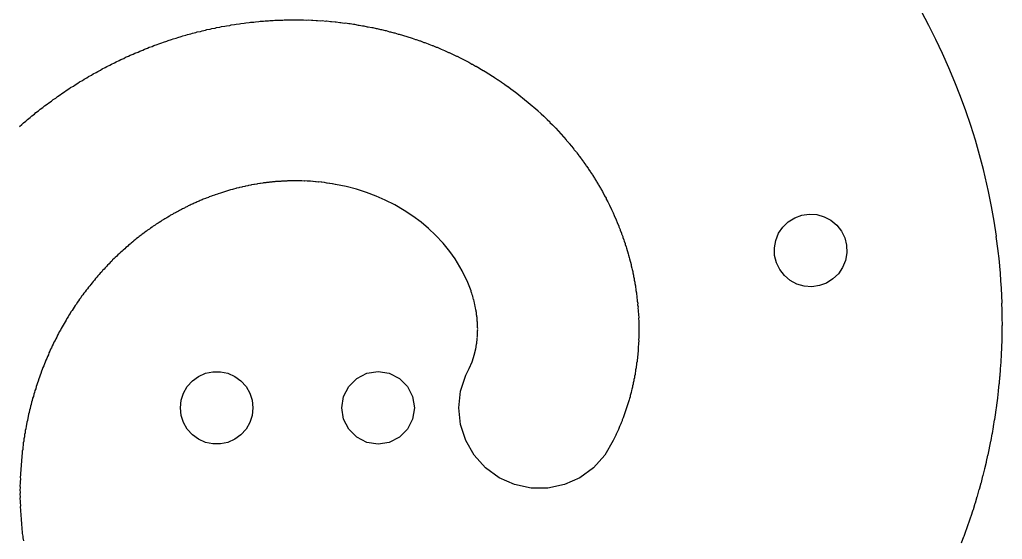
# Model space of a CAD drawing. Header units: metres. Extents: x -192 to 96, y -75 to 83.
# Drawn here: x 56.34 to 74.6, y -2.44 to 7.21 of the extents above; entities that cross this region are included whole.
import ezdxf

# ---------------------------------------------------------------- set-up
doc = ezdxf.new("R2010")
doc.units = ezdxf.units.M

msp = doc.modelspace()

# ---------------------------------------------------------------- linework, layer by layer
for p, q in [((73.2377, 7.10672), (73.1, 7.36409)), ((60.3322, 7.12187), (60.3602, 7.13026)), ((60.3602, 7.13026), (60.4224, 7.13535)), ((60.4224, 7.13535), (60.4503, 7.14333)), ((60.4503, 7.14333), (60.5127, 7.14769)), ((60.5127, 7.14769), (60.5403, 7.15526)), ((60.5403, 7.15526), (60.6028, 7.15891)), ((60.6028, 7.15891), (60.6302, 7.16608)), ((60.6302, 7.16608), (60.6931, 7.16901)), ((60.6931, 7.16901), (60.7201, 7.17575)), ((60.7201, 7.17575), (60.783, 7.17795)), ((60.783, 7.17795), (60.8099, 7.18433)), ((60.8099, 7.18433), (60.873, 7.18579)), ((60.873, 7.18579), (60.8996, 7.19177)), ((60.8996, 7.19177), (60.9627, 7.1925)), ((60.9627, 7.1925), (60.9891, 7.19812)), ((60.9891, 7.19812), (61.0524, 7.19812)), ((61.0524, 7.19812), (61.0785, 7.20335)), ((61.0785, 7.20335), (61.142, 7.20261)), ((61.142, 7.20261), (61.1678, 7.20747)), ((61.1678, 7.20747), (61.2313, 7.20599)), ((61.2313, 7.20599), (61.2569, 7.21051)), ((61.2569, 7.21051), (61.3205, 7.20828)), ((61.3205, 7.20828), (61.3458, 7.21243)), ((61.3458, 7.21243), (61.4094, 7.20947)), ((61.4094, 7.20947), (61.4345, 7.21329)), ((61.4345, 7.21329), (61.4983, 7.20956)), ((61.4983, 7.20956), (61.523, 7.21304)), ((61.523, 7.21304), (61.5869, 7.20857)), ((61.5869, 7.20857), (61.6113, 7.21172)), ((61.6113, 7.21172), (61.6752, 7.2065)), ((61.6752, 7.2065), (61.6994, 7.20932)), ((61.6994, 7.20932), (61.7633, 7.20335)), ((61.7633, 7.20335), (61.7872, 7.20586)), ((61.7872, 7.20586), (61.8512, 7.19913)), ((61.8512, 7.19913), (61.8748, 7.20132)), ((61.8748, 7.20132), (61.9389, 7.19383)), ((61.9389, 7.19383), (61.9621, 7.19572)), ((61.9621, 7.19572), (62.0262, 7.18747)), ((62.0262, 7.18747), (62.0491, 7.18907)), ((62.0491, 7.18907), (62.1132, 7.18007)), ((62.1132, 7.18007), (62.1358, 7.18138)), ((62.1358, 7.18138), (62.1999, 7.17162)), ((62.1999, 7.17162), (62.2222, 7.17265)), ((62.2222, 7.17265), (62.2863, 7.16211)), ((62.2863, 7.16211), (62.3083, 7.16287)), ((62.3083, 7.16287), (62.3724, 7.15157)), ((62.3724, 7.15157), (62.394, 7.15207)), ((62.394, 7.15207), (62.4581, 7.14)), ((62.4581, 7.14), (62.4794, 7.14024)), ((62.4794, 7.14024), (62.5435, 7.1274)), ((62.5435, 7.1274), (62.5645, 7.1274)), ((62.5645, 7.1274), (62.6285, 7.11378)), ((59.4595, 6.93703), (59.5196, 6.94907)), ((59.5196, 6.94907), (59.5494, 6.9615)), ((59.5494, 6.9615), (59.6097, 6.97285)), ((59.6097, 6.97285), (59.6393, 6.98483)), ((59.6393, 6.98483), (59.6998, 6.9955)), ((59.6998, 6.9955), (59.7293, 7.00702)), ((59.7293, 7.00702), (59.7901, 7.01701)), ((59.7901, 7.01701), (59.8194, 7.02805)), ((59.8194, 7.02805), (59.8804, 7.03735)), ((59.8804, 7.03735), (59.9095, 7.04793)), ((59.9095, 7.04793), (59.9707, 7.05653)), ((59.9707, 7.05653), (59.9996, 7.06668)), ((59.9996, 7.06668), (60.0611, 7.0746)), ((60.0611, 7.0746), (60.0898, 7.08427)), ((60.0898, 7.08427), (60.1514, 7.09148)), ((60.1514, 7.09148), (60.1799, 7.10074)), ((60.1799, 7.10074), (60.2418, 7.10724)), ((60.2418, 7.10724), (60.2701, 7.11607)), ((60.2701, 7.11607), (60.3322, 7.12187)), ((62.6285, 7.11378), (62.6492, 7.11354)), ((62.6492, 7.11354), (62.7131, 7.09917)), ((62.7131, 7.09917), (62.7334, 7.09869)), ((62.7334, 7.09869), (62.7974, 7.08354)), ((62.7974, 7.08354), (62.8174, 7.08284)), ((62.8174, 7.08284), (62.8813, 7.06691)), ((62.8813, 7.06691), (62.9008, 7.06599)), ((62.9008, 7.06599), (62.9647, 7.0493)), ((62.9647, 7.0493), (62.9839, 7.04817)), ((62.9839, 7.04817), (63.0477, 7.0307)), ((63.0477, 7.0307), (63.0666, 7.02937)), ((63.0666, 7.02937), (63.1302, 7.01114)), ((63.1302, 7.01114), (63.1488, 7.00961)), ((63.1488, 7.00961), (63.2123, 6.9906)), ((63.2123, 6.9906), (63.2306, 6.98889)), ((63.2306, 6.98889), (63.294, 6.96909)), ((63.294, 6.96909), (63.3119, 6.96721)), ((63.3119, 6.96721), (63.3752, 6.94664)), ((63.3752, 6.94664), (63.3927, 6.9446)), ((63.3927, 6.9446), (63.4558, 6.92326)), ((73.3689, 6.84695), (73.2377, 7.10672)), ((58.8925, 6.75011), (58.9232, 6.76599)), ((58.9232, 6.76599), (58.9816, 6.782)), ((58.9816, 6.782), (59.0122, 6.79738)), ((59.0122, 6.79738), (59.0708, 6.81273)), ((59.0708, 6.81273), (59.1014, 6.82762)), ((59.1014, 6.82762), (59.1603, 6.84232)), ((59.1603, 6.84232), (59.1907, 6.8567)), ((59.1907, 6.8567), (59.25, 6.87074)), ((59.25, 6.87074), (59.2802, 6.88463)), ((59.2802, 6.88463), (59.3397, 6.89799)), ((59.3397, 6.89799), (59.3698, 6.91141)), ((59.3698, 6.91141), (59.4296, 6.92412)), ((59.4296, 6.92412), (59.4595, 6.93703)), ((63.4558, 6.92326), (63.473, 6.92105)), ((63.473, 6.92105), (63.5361, 6.89891)), ((63.5361, 6.89891), (63.5529, 6.89656)), ((63.5529, 6.89656), (63.6157, 6.87369)), ((63.6157, 6.87369), (63.6322, 6.87117)), ((63.6322, 6.87117), (63.695, 6.8475)), ((63.695, 6.8475), (63.7111, 6.84486)), ((63.7111, 6.84486), (63.7737, 6.8204)), ((63.7737, 6.8204), (63.7894, 6.81764)), ((63.7894, 6.81764), (63.8517, 6.79245)), ((63.8517, 6.79245), (63.8671, 6.78955)), ((63.8671, 6.78955), (63.9294, 6.76357)), ((63.9294, 6.76357), (63.9443, 6.76056)), ((63.9443, 6.76056), (64.0063, 6.73381)), ((73.4936, 6.58493), (73.3689, 6.84695)), ((58.4503, 6.57329), (58.4814, 6.59177)), ((58.4814, 6.59177), (58.5382, 6.61093)), ((58.5382, 6.61093), (58.5693, 6.62892)), ((58.5693, 6.62892), (58.6264, 6.64748)), ((58.6264, 6.64748), (58.6574, 6.66492)), ((58.6574, 6.66492), (58.7148, 6.68283)), ((58.7148, 6.68283), (58.7458, 6.69977)), ((58.7458, 6.69977), (58.8036, 6.71706)), ((58.8036, 6.71706), (58.8344, 6.73346)), ((58.8344, 6.73346), (58.8925, 6.75011)), ((64.0063, 6.73381), (64.021, 6.7307)), ((64.021, 6.7307), (64.0828, 6.70317)), ((64.0828, 6.70317), (64.0971, 6.69997)), ((64.0971, 6.69997), (64.1587, 6.67169)), ((64.1587, 6.67169), (64.1726, 6.66838)), ((64.1726, 6.66838), (64.234, 6.63931)), ((64.234, 6.63931), (64.2475, 6.63594)), ((64.2475, 6.63594), (64.3086, 6.60614)), ((64.3086, 6.60614), (64.3219, 6.60268)), ((64.3219, 6.60268), (64.3828, 6.57208)), ((73.6116, 6.32083), (73.4936, 6.58493)), ((58.0463, 6.38882), (58.1013, 6.41104)), ((58.1013, 6.41104), (58.1327, 6.4317)), ((58.1327, 6.4317), (58.188, 6.45332)), ((58.188, 6.45332), (58.2194, 6.47343)), ((58.2194, 6.47343), (58.2751, 6.49443)), ((58.2751, 6.49443), (58.3064, 6.51404)), ((58.3064, 6.51404), (58.3625, 6.53444)), ((58.3625, 6.53444), (58.3938, 6.55348)), ((58.3938, 6.55348), (58.4503, 6.57329)), ((64.3828, 6.57208), (64.3956, 6.56857)), ((64.3956, 6.56857), (64.4563, 6.53722)), ((64.4563, 6.53722), (64.4687, 6.53365)), ((64.4687, 6.53365), (64.5291, 6.50157)), ((64.5291, 6.50157), (64.5412, 6.49792)), ((64.5412, 6.49792), (64.6013, 6.46506)), ((64.6013, 6.46506), (64.6131, 6.4614)), ((64.6131, 6.4614), (64.6729, 6.42778)), ((64.6729, 6.42778), (64.6843, 6.42407)), ((64.6843, 6.42407), (64.7438, 6.38969)), ((57.7042, 6.20589), (57.7576, 6.23044)), ((57.7576, 6.23044), (57.7891, 6.25333)), ((57.7891, 6.25333), (57.843, 6.27728)), ((57.843, 6.27728), (57.8745, 6.29964)), ((57.8745, 6.29964), (57.9287, 6.32304)), ((57.9287, 6.32304), (57.9602, 6.34479)), ((57.9602, 6.34479), (58.0148, 6.36758)), ((58.0148, 6.36758), (58.0463, 6.38882)), ((64.7438, 6.38969), (64.7549, 6.38597)), ((64.7549, 6.38597), (64.8141, 6.35086)), ((64.8141, 6.35086), (64.8248, 6.34711)), ((64.8248, 6.34711), (64.8837, 6.31125)), ((64.8837, 6.31125), (64.894, 6.30748)), ((64.894, 6.30748), (64.9527, 6.27084)), ((64.9527, 6.27084), (64.9626, 6.26709)), ((64.9626, 6.26709), (65.0209, 6.22972)), ((65.0209, 6.22972), (65.0305, 6.22597)), ((65.0305, 6.22597), (65.0884, 6.18788)), ((73.7232, 6.05481), (73.6116, 6.32083)), ((57.3685, 6.00485), (57.4203, 6.03163)), ((57.4203, 6.03163), (57.4518, 6.05681)), ((57.4518, 6.05681), (57.504, 6.08307)), ((57.504, 6.08307), (57.5355, 6.10762)), ((57.5355, 6.10762), (57.5882, 6.13332)), ((57.5882, 6.13332), (57.6196, 6.15732)), ((57.6196, 6.15732), (57.6727, 6.18243)), ((57.6727, 6.18243), (57.7042, 6.20589)), ((65.0884, 6.18788), (65.0977, 6.18413)), ((65.0977, 6.18413), (65.1553, 6.14526)), ((65.1553, 6.14526), (65.1642, 6.14156)), ((65.1642, 6.14156), (65.2214, 6.10197)), ((65.2214, 6.10197), (65.23, 6.09828)), ((65.23, 6.09828), (65.2869, 6.05795)), ((65.2869, 6.05795), (65.2951, 6.05431)), ((65.2951, 6.05431), (65.3515, 6.01329)), ((73.828, 5.78703), (73.7232, 6.05481)), ((57.1215, 5.84232), (57.172, 5.8707)), ((57.172, 5.8707), (57.2034, 5.89761)), ((57.2034, 5.89761), (57.2544, 5.92551)), ((57.2544, 5.92551), (57.2857, 5.95178)), ((57.2857, 5.95178), (57.3371, 5.97911)), ((57.3371, 5.97911), (57.3685, 6.00485)), ((65.3515, 6.01329), (65.3594, 6.00966)), ((65.3594, 6.00966), (65.4155, 5.96788)), ((65.4155, 5.96788), (65.4231, 5.96432)), ((65.4231, 5.96432), (65.477, 5.92319)), ((65.477, 5.92319), (65.486, 5.91832)), ((65.486, 5.91832), (65.5354, 5.8797)), ((65.5354, 5.8797), (65.5481, 5.87167)), ((65.5481, 5.87167), (65.793, 5.67575)), ((56.8481, 5.64058), (56.8791, 5.6698)), ((56.8791, 5.6698), (56.9283, 5.69975)), ((56.9283, 5.69975), (56.9594, 5.72841)), ((56.9594, 5.72841), (57.009, 5.75787)), ((57.009, 5.75787), (57.0402, 5.7859)), ((57.0402, 5.7859), (57.0903, 5.81482)), ((57.0903, 5.81482), (57.1215, 5.84232)), ((65.793, 5.67575), (65.9679, 5.52354)), ((73.9263, 5.51765), (73.828, 5.78703)), ((56.6109, 5.45644), (56.6415, 5.48744)), ((56.6415, 5.48744), (56.6894, 5.51889)), ((56.6894, 5.51889), (56.7201, 5.54932)), ((56.7201, 5.54932), (56.7684, 5.58028)), ((56.7684, 5.58028), (56.7993, 5.61011)), ((56.7993, 5.61011), (56.8481, 5.64058)), ((65.9679, 5.52354), (65.972, 5.51822)), ((65.972, 5.51822), (66.0247, 5.47163)), ((74.0179, 5.24686), (73.9263, 5.51765)), ((56.4093, 5.29536), (56.4557, 5.32826)), ((56.4557, 5.32826), (56.4861, 5.36046)), ((56.4861, 5.36046), (56.533, 5.39287)), ((56.533, 5.39287), (56.5635, 5.42448)), ((56.5635, 5.42448), (56.6109, 5.45644)), ((66.0247, 5.47163), (66.0295, 5.46519)), ((66.0295, 5.46519), (66.0806, 5.41916)), ((66.0806, 5.41916), (66.0855, 5.41241)), ((66.0855, 5.41241), (66.1357, 5.36612)), ((66.1357, 5.36612), (66.1408, 5.35898)), ((66.1408, 5.35898), (66.19, 5.31253)), ((66.19, 5.31253), (66.1952, 5.30508)), ((66.1952, 5.30508), (66.2435, 5.25841)), ((56.3332, 5.2292), (56.3791, 5.26257)), ((56.3791, 5.26257), (56.4093, 5.29536)), ((66.2435, 5.25841), (66.2487, 5.25063)), ((66.2487, 5.25063), (66.2962, 5.20377)), ((66.2962, 5.20377), (66.3015, 5.19563)), ((66.3015, 5.19563), (66.348, 5.14862)), ((66.348, 5.14862), (66.3535, 5.14008)), ((66.3535, 5.14008), (66.399, 5.09296)), ((74.1028, 4.97479), (74.0179, 5.24686)), ((66.399, 5.09296), (66.4045, 5.08409)), ((66.4045, 5.08409), (66.4491, 5.03682)), ((66.4491, 5.03682), (66.4547, 5.02759)), ((66.4547, 5.02759), (66.4984, 4.98019)), ((66.4984, 4.98019), (66.5041, 4.97064)), ((66.5041, 4.97064), (66.5468, 4.92313)), ((74.1811, 4.70161), (74.1028, 4.97479)), ((66.5468, 4.92313), (66.5526, 4.91319)), ((66.5526, 4.91319), (66.5945, 4.86559)), ((66.5945, 4.86559), (66.6002, 4.85529)), ((66.6002, 4.85529), (66.6412, 4.80762)), ((66.6412, 4.80762), (66.647, 4.79695)), ((66.647, 4.79695), (66.6871, 4.74922)), ((66.6871, 4.74922), (66.6929, 4.73819)), ((66.6929, 4.73819), (66.7321, 4.69041)), ((66.7321, 4.69041), (66.738, 4.67897)), ((66.738, 4.67897), (66.7762, 4.6312)), ((66.7762, 4.6312), (66.7822, 4.6194)), ((66.7822, 4.6194), (66.8195, 4.57159)), ((66.8195, 4.57159), (66.8255, 4.55937)), ((74.2526, 4.42751), (74.1811, 4.70161)), ((66.8255, 4.55937), (66.8619, 4.51161)), ((66.8619, 4.51161), (66.8678, 4.49908)), ((66.8678, 4.49908), (66.9034, 4.45126)), ((66.9034, 4.45126), (66.9094, 4.43831)), ((66.9094, 4.43831), (66.9441, 4.39056)), ((66.9441, 4.39056), (66.95, 4.37727)), ((74.3475, 4.01939), (74.2526, 4.42751)), ((61.0942, 4.20345), (61.0823, 4.20032)), ((61.1376, 4.20496), (61.0942, 4.20345)), ((61.1492, 4.20786), (61.1376, 4.20496)), ((61.1928, 4.20886), (61.1492, 4.20786)), ((61.2042, 4.21156), (61.1928, 4.20886)), ((61.2478, 4.21207), (61.2042, 4.21156)), ((61.2589, 4.21455), (61.2478, 4.21207)), ((61.3027, 4.21455), (61.2589, 4.21455)), ((61.3135, 4.21684), (61.3027, 4.21455)), ((61.3574, 4.21634), (61.3135, 4.21684)), ((61.3679, 4.21844), (61.3574, 4.21634)), ((61.4118, 4.21742), (61.3679, 4.21844)), ((61.4221, 4.21936), (61.4118, 4.21742)), ((61.4661, 4.21782), (61.4221, 4.21936)), ((61.4761, 4.21957), (61.4661, 4.21782)), ((61.5202, 4.21751), (61.4761, 4.21957)), ((61.5299, 4.21912), (61.5202, 4.21751)), ((61.5741, 4.21654), (61.5299, 4.21912)), ((61.5835, 4.21797), (61.5741, 4.21654)), ((61.6277, 4.21487), (61.5835, 4.21797)), ((61.6368, 4.21616), (61.6277, 4.21487)), ((61.6811, 4.21254), (61.6368, 4.21616)), ((61.6899, 4.21367), (61.6811, 4.21254)), ((61.7343, 4.20952), (61.6899, 4.21367)), ((61.7428, 4.21053), (61.7343, 4.20952)), ((61.7872, 4.20586), (61.7428, 4.21053)), ((61.7954, 4.20673), (61.7872, 4.20586)), ((61.8398, 4.20152), (61.7954, 4.20673)), ((61.8477, 4.20226), (61.8398, 4.20152)), ((61.8922, 4.19653), (61.8477, 4.20226)), ((66.95, 4.37727), (66.9838, 4.32953)), ((66.9838, 4.32953), (66.9897, 4.31583)), ((66.9897, 4.31583), (67.0227, 4.26816)), ((67.0227, 4.26816), (67.0286, 4.25403)), ((67.0286, 4.25403), (67.0607, 4.20647)), ((67.0607, 4.20647), (67.0665, 4.19199)), ((60.1839, 4.02588), (60.1432, 4.01622)), ((60.1995, 4.03323), (60.1839, 4.02588)), ((60.2404, 4.04243), (60.1995, 4.03323)), ((60.2558, 4.04948), (60.2404, 4.04243)), ((60.2969, 4.05823), (60.2558, 4.04948)), ((60.3121, 4.065), (60.2969, 4.05823)), ((60.3533, 4.07327), (60.3121, 4.065)), ((60.3683, 4.07973), (60.3533, 4.07327)), ((60.4098, 4.08754), (60.3683, 4.07973)), ((60.4245, 4.09369), (60.4098, 4.08754)), ((60.4662, 4.10104), (60.4245, 4.09369)), ((60.4808, 4.10693), (60.4662, 4.10104)), ((60.5226, 4.1138), (60.4808, 4.10693)), ((60.5369, 4.11938), (60.5226, 4.1138)), ((60.579, 4.12579), (60.5369, 4.11938)), ((60.5931, 4.1311), (60.579, 4.12579)), ((60.6353, 4.13704), (60.5931, 4.1311)), ((60.6491, 4.14209), (60.6353, 4.13704)), ((60.6915, 4.14754), (60.6491, 4.14209)), ((60.7051, 4.15233), (60.6915, 4.14754)), ((60.7476, 4.15729), (60.7051, 4.15233)), ((60.761, 4.16182), (60.7476, 4.15729)), ((60.8037, 4.16631), (60.761, 4.16182)), ((60.8168, 4.17058), (60.8037, 4.16631)), ((60.8596, 4.17458), (60.8168, 4.17058)), ((60.8725, 4.17859), (60.8596, 4.17458)), ((60.9155, 4.1821), (60.8725, 4.17859)), ((60.9281, 4.1859), (60.9155, 4.1821)), ((60.9712, 4.1889), (60.9281, 4.1859)), ((60.9836, 4.19246), (60.9712, 4.1889)), ((61.0268, 4.19498), (60.9836, 4.19246)), ((61.0389, 4.1983), (61.0268, 4.19498)), ((61.0823, 4.20032), (61.0389, 4.1983)), ((61.8999, 4.19716), (61.8922, 4.19653)), ((61.9444, 4.1909), (61.8999, 4.19716)), ((61.9517, 4.19142), (61.9444, 4.1909)), ((61.9962, 4.18463), (61.9517, 4.19142)), ((62.0032, 4.18504), (61.9962, 4.18463)), ((62.0477, 4.17772), (62.0032, 4.18504)), ((62.0545, 4.17804), (62.0477, 4.17772)), ((62.099, 4.17018), (62.0545, 4.17804)), ((62.1054, 4.17041), (62.099, 4.17018)), ((62.1499, 4.16202), (62.1054, 4.17041)), ((62.156, 4.16216), (62.1499, 4.16202)), ((62.2006, 4.15323), (62.156, 4.16216)), ((62.2063, 4.15329), (62.2006, 4.15323)), ((62.4044, 4.11188), (62.2063, 4.15329)), ((62.5969, 4.06117), (62.4044, 4.11188)), ((62.7832, 4.00165), (62.5969, 4.06117)), ((67.0665, 4.19199), (67.0978, 4.14449)), ((67.0978, 4.14449), (67.1036, 4.12961)), ((67.1036, 4.12961), (67.134, 4.0822)), ((67.134, 4.0822), (67.1397, 4.06697)), ((67.1397, 4.06697), (67.1693, 4.01964)), ((67.1693, 4.01964), (67.175, 4.00392)), ((74.4025, 3.74385), (74.3475, 4.01939)), ((59.6774, 3.84198), (59.6388, 3.82843)), ((59.6945, 3.85239), (59.6774, 3.84198)), ((59.7334, 3.86552), (59.6945, 3.85239)), ((59.7504, 3.87558), (59.7334, 3.86552)), ((59.7895, 3.88829), (59.7504, 3.87558)), ((59.8063, 3.89796), (59.7895, 3.88829)), ((59.8457, 3.91026), (59.8063, 3.89796)), ((59.8623, 3.91962), (59.8457, 3.91026)), ((59.9019, 3.93147), (59.8623, 3.91962)), ((59.9184, 3.94048), (59.9019, 3.93147)), ((59.9582, 3.9519), (59.9184, 3.94048)), ((59.9745, 3.96057), (59.9582, 3.9519)), ((60.0146, 3.97156), (59.9745, 3.96057)), ((60.0307, 3.97989), (60.0146, 3.97156)), ((60.071, 3.99043), (60.0307, 3.97989)), ((60.087, 3.99846), (60.071, 3.99043)), ((60.1274, 4.00854), (60.087, 3.99846)), ((60.1432, 4.01622), (60.1274, 4.00854)), ((62.9632, 3.93373), (62.7832, 4.00165)), ((63.1303, 3.86079), (62.9632, 3.93373)), ((63.3121, 3.76955), (63.1303, 3.86079)), ((67.175, 4.00392), (67.2037, 3.9568)), ((67.2037, 3.9568), (67.2094, 3.94077)), ((67.2094, 3.94077), (67.2372, 3.89372)), ((67.2372, 3.89372), (67.2428, 3.87733)), ((67.2428, 3.87733), (67.2699, 3.8304)), ((59.2891, 3.65526), (59.2524, 3.63889)), ((59.3071, 3.66829), (59.2891, 3.65526)), ((59.3441, 3.68428), (59.3071, 3.66829)), ((59.362, 3.69693), (59.3441, 3.68428)), ((59.3993, 3.71252), (59.362, 3.69693)), ((59.417, 3.72476), (59.3993, 3.71252)), ((59.4547, 3.73997), (59.417, 3.72476)), ((59.4723, 3.75186), (59.4547, 3.73997)), ((59.5102, 3.76665), (59.4723, 3.75186)), ((59.5277, 3.77815), (59.5102, 3.76665)), ((59.5658, 3.79254), (59.5277, 3.77815)), ((59.5831, 3.80365), (59.5658, 3.79254)), ((59.6216, 3.81764), (59.5831, 3.80365)), ((59.6388, 3.82843), (59.6216, 3.81764)), ((63.4846, 3.67004), (63.3121, 3.76955)), ((63.6471, 3.56322), (63.4846, 3.67004)), ((67.2699, 3.8304), (67.2754, 3.81352)), ((67.2754, 3.81352), (67.3016, 3.76683)), ((67.3016, 3.76683), (67.307, 3.74962)), ((67.307, 3.74962), (67.3324, 3.70306)), ((67.3324, 3.70306), (67.3377, 3.6855)), ((67.3377, 3.6855), (67.3624, 3.63908)), ((74.4508, 3.46788), (74.4025, 3.74385)), ((58.9817, 3.48013), (58.9633, 3.46468)), ((59.017, 3.4984), (58.9817, 3.48013)), ((59.0354, 3.51343), (59.017, 3.4984)), ((59.071, 3.53133), (59.0354, 3.51343)), ((59.0893, 3.54593), (59.071, 3.53133)), ((59.1252, 3.56348), (59.0893, 3.54593)), ((59.1434, 3.5777), (59.1252, 3.56348)), ((59.1797, 3.59485), (59.1434, 3.5777)), ((59.1978, 3.60867), (59.1797, 3.59485)), ((59.2343, 3.62544), (59.1978, 3.60867)), ((59.2524, 3.63889), (59.2343, 3.62544)), ((63.7985, 3.45052), (63.6471, 3.56322)), ((67.3624, 3.63908), (67.3675, 3.62106)), ((67.3675, 3.62106), (67.3914, 3.57491)), ((67.3914, 3.57491), (67.3964, 3.55653)), ((67.3964, 3.55653), (67.4195, 3.51054)), ((67.4195, 3.51054), (67.4244, 3.49176)), ((67.4244, 3.49176), (67.4467, 3.44603)), ((70.624, 3.45807), (70.7437, 3.53285)), ((70.7437, 3.53285), (70.8763, 3.58112)), ((70.8763, 3.58112), (71.016, 3.60075)), ((71.016, 3.60075), (71.1568, 3.59091)), ((71.1568, 3.59091), (71.2924, 3.55202)), ((71.2924, 3.55202), (71.417, 3.48576)), ((71.417, 3.48576), (71.5251, 3.39507)), ((58.717, 3.30199), (58.6984, 3.28444)), ((58.7508, 3.32204), (58.717, 3.30199)), ((58.7694, 3.33914), (58.7508, 3.32204)), ((58.8035, 3.35886), (58.7694, 3.33914)), ((58.8221, 3.37558), (58.8035, 3.35886)), ((58.8565, 3.39491), (58.8221, 3.37558)), ((58.875, 3.41116), (58.8565, 3.39491)), ((58.9098, 3.43018), (58.875, 3.41116)), ((58.9282, 3.44603), (58.9098, 3.43018)), ((58.9633, 3.46468), (58.9282, 3.44603)), ((63.9394, 3.33232), (63.7985, 3.45052)), ((64.0688, 3.21028), (63.9394, 3.33232)), ((67.4467, 3.44603), (67.4515, 3.42685)), ((67.4515, 3.42685), (67.4731, 3.38135)), ((67.4731, 3.38135), (67.4777, 3.36174)), ((67.4777, 3.36174), (67.4985, 3.31651)), ((67.4985, 3.31651), (67.503, 3.29655)), ((67.503, 3.29655), (67.523, 3.25156)), ((70.4436, 3.24306), (70.5225, 3.36005)), ((70.5225, 3.36005), (70.624, 3.45807)), ((71.5251, 3.39507), (71.612, 3.28386)), ((74.4924, 3.19179), (74.4508, 3.46788)), ((58.4919, 3.12636), (58.4597, 3.10466)), ((58.5105, 3.14565), (58.4919, 3.12636)), ((58.543, 3.16702), (58.5105, 3.14565)), ((58.5616, 3.18585), (58.543, 3.16702)), ((58.5945, 3.20692), (58.5616, 3.18585)), ((58.6132, 3.22536), (58.5945, 3.20692)), ((58.6463, 3.24606), (58.6132, 3.22536)), ((58.6649, 3.26407), (58.6463, 3.24606)), ((58.6984, 3.28444), (58.6649, 3.26407)), ((64.2106, 3.05836), (64.0688, 3.21028)), ((67.523, 3.25156), (67.5273, 3.23122)), ((67.5273, 3.23122), (67.5466, 3.18648)), ((67.5466, 3.18648), (67.5508, 3.16577)), ((67.5508, 3.16577), (67.5694, 3.12131)), ((67.5694, 3.12131), (67.5733, 3.10017)), ((70.3662, 2.97325), (70.3907, 3.11221)), ((70.3907, 3.11221), (70.4436, 3.24306)), ((71.612, 3.28386), (71.6739, 3.15703)), ((71.6739, 3.15703), (71.708, 3.02011)), ((74.4921, 3.18671), (74.4924, 3.19179)), ((74.5108, 3.0536), (74.4921, 3.18671)), ((58.2601, 2.93311), (58.2416, 2.91161)), ((58.2909, 2.95607), (58.2601, 2.93311)), ((58.3094, 2.97711), (58.2909, 2.95607)), ((58.3406, 2.99977), (58.3094, 2.97711)), ((58.3592, 3.0204), (58.3406, 2.99977)), ((58.3907, 3.04272), (58.3592, 3.0204)), ((58.4092, 3.06287), (58.3907, 3.04272)), ((58.4411, 3.08492), (58.4092, 3.06287)), ((58.4597, 3.10466), (58.4411, 3.08492)), ((64.3367, 2.90268), (64.2106, 3.05836)), ((67.5733, 3.10017), (67.5912, 3.05602)), ((67.5912, 3.05602), (67.595, 3.03459)), ((67.595, 3.03459), (67.6121, 2.99066)), ((67.6121, 2.99066), (67.6157, 2.96873)), ((67.6157, 2.96873), (67.6321, 2.92522)), ((67.6321, 2.92522), (67.6355, 2.90298)), ((70.3712, 2.83223), (70.3662, 2.97325)), ((71.708, 3.02011), (71.7129, 2.87907)), ((74.5104, 3.04851), (74.5108, 3.0536)), ((74.5275, 2.91557), (74.5104, 3.04851)), ((58.0667, 2.74963), (58.0484, 2.72632)), ((58.0961, 2.77376), (58.0667, 2.74963)), ((58.1144, 2.7966), (58.0961, 2.77376)), ((58.1442, 2.82045), (58.1144, 2.7966)), ((58.1625, 2.84285), (58.1442, 2.82045)), ((58.1927, 2.86639), (58.1625, 2.84285)), ((58.2111, 2.88837), (58.1927, 2.86639)), ((58.2416, 2.91161), (58.2111, 2.88837)), ((64.4327, 2.76698), (64.3367, 2.90268)), ((64.5641, 2.54695), (64.4327, 2.76698)), ((67.6355, 2.90298), (67.6513, 2.85973)), ((67.6513, 2.85973), (67.6544, 2.83707)), ((67.6544, 2.83707), (67.6695, 2.79417)), ((67.6695, 2.79417), (67.6725, 2.77115)), ((67.6725, 2.77115), (67.6868, 2.72861)), ((70.4053, 2.6953), (70.3712, 2.83223)), ((71.6884, 2.74011), (71.6356, 2.60927)), ((71.7129, 2.87907), (71.6884, 2.74011)), ((74.527, 2.91031), (74.5275, 2.91557)), ((74.5425, 2.77747), (74.527, 2.91031)), ((74.542, 2.77216), (74.5425, 2.77747)), ((74.5559, 2.6394), (74.542, 2.77216)), ((57.9082, 2.57964), (57.8802, 2.55446)), ((57.9261, 2.60429), (57.9082, 2.57964)), ((57.9545, 2.62926), (57.9261, 2.60429)), ((57.9725, 2.65346), (57.9545, 2.62926)), ((58.0013, 2.67815), (57.9725, 2.65346)), ((58.0194, 2.70195), (58.0013, 2.67815)), ((58.0484, 2.72632), (58.0194, 2.70195)), ((67.6868, 2.72861), (67.6896, 2.7052)), ((67.6896, 2.7052), (67.7033, 2.66299)), ((67.7033, 2.66299), (67.7058, 2.63925)), ((67.7058, 2.63925), (67.7188, 2.59738)), ((67.7188, 2.59738), (67.7211, 2.57321)), ((67.7211, 2.57321), (67.7335, 2.53177)), ((70.4671, 2.56847), (70.4053, 2.6953)), ((70.554, 2.45728), (70.4671, 2.56847)), ((71.6356, 2.60927), (71.5567, 2.49228)), ((74.5553, 2.63403), (74.5559, 2.6394)), ((74.5677, 2.50151), (74.5553, 2.63403)), ((57.7454, 2.40048), (57.7279, 2.37395)), ((57.7722, 2.42644), (57.7454, 2.40048)), ((57.7898, 2.4525), (57.7722, 2.42644)), ((57.8171, 2.47821), (57.7898, 2.4525)), ((57.8348, 2.50383), (57.8171, 2.47821)), ((57.8624, 2.52928), (57.8348, 2.50383)), ((57.8802, 2.55446), (57.8624, 2.52928)), ((64.6689, 2.32884), (64.5641, 2.54695)), ((67.7335, 2.53177), (67.7355, 2.50731)), ((67.7355, 2.50731), (67.7473, 2.46617)), ((67.7473, 2.46617), (67.749, 2.44127)), ((67.749, 2.44127), (67.7602, 2.40059)), ((67.7602, 2.40059), (67.7617, 2.37538)), ((67.7617, 2.37538), (67.7722, 2.33505)), ((70.6621, 2.36656), (70.554, 2.45728)), ((71.4552, 2.39426), (71.3355, 2.31947)), ((71.5567, 2.49228), (71.4552, 2.39426)), ((74.5669, 2.49597), (74.5677, 2.50151)), ((74.5777, 2.36357), (74.5669, 2.49597)), ((57.5981, 2.21228), (57.5727, 2.18536)), ((57.6151, 2.24022), (57.5981, 2.21228)), ((57.6408, 2.26686), (57.6151, 2.24022)), ((57.6579, 2.29431), (57.6408, 2.26686)), ((57.6841, 2.32076), (57.6579, 2.29431)), ((57.7014, 2.34772), (57.6841, 2.32076)), ((57.7279, 2.37395), (57.7014, 2.34772)), ((64.729, 2.17146), (64.6689, 2.32884)), ((67.7722, 2.33505), (67.7734, 2.30943)), ((67.7734, 2.30943), (67.7834, 2.26955)), ((67.7834, 2.26955), (67.7843, 2.24364)), ((67.7843, 2.24364), (67.7936, 2.20412)), ((67.7936, 2.20412), (67.7942, 2.17783)), ((70.7867, 2.30031), (70.6621, 2.36656)), ((70.9224, 2.26141), (70.7867, 2.30031)), ((71.0631, 2.25157), (70.9224, 2.26141)), ((71.2029, 2.27121), (71.0631, 2.25157)), ((71.3355, 2.31947), (71.2029, 2.27121)), ((74.577, 2.358), (74.5777, 2.36357)), ((74.5862, 2.22583), (74.577, 2.358)), ((74.5853, 2.22014), (74.5862, 2.22583)), ((74.593, 2.08813), (74.5853, 2.22014)), ((57.4489, 2.01688), (57.4326, 1.98711)), ((57.4731, 2.04442), (57.4489, 2.01688)), ((57.4895, 2.07365), (57.4731, 2.04442)), ((57.5142, 2.10104), (57.4895, 2.07365)), ((57.5309, 2.12991), (57.5142, 2.10104)), ((57.5558, 2.15701), (57.5309, 2.12991)), ((57.5727, 2.18536), (57.5558, 2.15701)), ((64.7299, 2.16563), (64.729, 2.17146)), ((64.7395, 2.14015), (64.7299, 2.16563)), ((64.7404, 2.13396), (64.7395, 2.14015)), ((64.7495, 2.10884), (64.7404, 2.13396)), ((64.7504, 2.10234), (64.7495, 2.10884)), ((64.759, 2.07755), (64.7504, 2.10234)), ((64.7598, 2.07077), (64.759, 2.07755)), ((64.7681, 2.04633), (64.7598, 2.07077)), ((64.7688, 2.03926), (64.7681, 2.04633)), ((64.7767, 2.01523), (64.7688, 2.03926)), ((64.7773, 2.00784), (64.7767, 2.01523)), ((67.7942, 2.17783), (67.803, 2.13873)), ((67.803, 2.13873), (67.8033, 2.11205)), ((67.8033, 2.11205), (67.8115, 2.07346)), ((67.8115, 2.07346), (67.8115, 2.04646)), ((67.8115, 2.04646), (67.8192, 2.00826)), ((74.5921, 2.0824), (74.593, 2.08813)), ((74.5982, 1.95067), (74.5921, 2.0824)), ((57.3303, 1.84235), (57.3147, 1.8112)), ((57.3534, 1.8705), (57.3303, 1.84235)), ((57.3692, 1.90117), (57.3534, 1.8705)), ((57.3927, 1.92912), (57.3692, 1.90117)), ((57.4088, 1.95935), (57.3927, 1.92912)), ((57.4326, 1.98711), (57.4088, 1.95935)), ((64.7847, 1.98419), (64.7773, 2.00784)), ((64.7854, 1.97649), (64.7847, 1.98419)), ((64.7923, 1.95323), (64.7854, 1.97649)), ((64.7929, 1.94522), (64.7923, 1.95323)), ((64.7994, 1.92238), (64.7929, 1.94522)), ((64.7999, 1.91406), (64.7994, 1.92238)), ((64.8061, 1.8916), (64.7999, 1.91406)), ((64.8065, 1.883), (64.8061, 1.8916)), ((64.8123, 1.86092), (64.8065, 1.883)), ((64.8126, 1.85204), (64.8123, 1.86092)), ((64.8179, 1.83043), (64.8126, 1.85204)), ((64.8182, 1.82118), (64.8179, 1.83043)), ((67.8192, 2.00826), (67.8189, 1.9809)), ((67.8189, 1.9809), (67.826, 1.94316)), ((67.826, 1.94316), (67.8253, 1.9155)), ((67.8253, 1.9155), (67.8319, 1.87819)), ((67.8319, 1.87819), (67.8309, 1.85013)), ((67.8309, 1.85013), (67.837, 1.81334)), ((74.5972, 1.94481), (74.5982, 1.95067)), ((74.6018, 1.81331), (74.5972, 1.94481)), ((57.2172, 1.662), (57.2023, 1.62947)), ((57.2391, 1.69069), (57.2172, 1.662)), ((57.2543, 1.7227), (57.2391, 1.69069)), ((57.2766, 1.75127), (57.2543, 1.7227)), ((57.292, 1.78287), (57.2766, 1.75127)), ((57.3147, 1.8112), (57.292, 1.78287)), ((64.8232, 1.79991), (64.8182, 1.82118)), ((64.8233, 1.79047), (64.8232, 1.79991)), ((64.828, 1.76968), (64.8233, 1.79047)), ((64.828, 1.75987), (64.828, 1.76968)), ((64.8323, 1.7395), (64.828, 1.75987)), ((64.8322, 1.7294), (64.8323, 1.7395)), ((64.8362, 1.70946), (64.8322, 1.7294)), ((64.8359, 1.69908), (64.8362, 1.70946)), ((64.8396, 1.6796), (64.8359, 1.69908)), ((64.8392, 1.66891), (64.8396, 1.6796)), ((64.8426, 1.6499), (64.8392, 1.66891)), ((64.8421, 1.6389), (64.8426, 1.6499)), ((67.837, 1.81334), (67.8357, 1.785)), ((67.8357, 1.785), (67.8412, 1.74863)), ((67.8412, 1.74863), (67.8395, 1.71994)), ((67.8395, 1.71994), (67.8446, 1.68405)), ((67.8446, 1.68405), (67.8426, 1.65508)), ((67.8426, 1.65508), (67.8471, 1.61964)), ((74.6007, 1.80737), (74.6018, 1.81331)), ((74.6037, 1.6761), (74.6007, 1.80737)), ((74.6025, 1.67012), (74.6037, 1.6761)), ((74.604, 1.53917), (74.6025, 1.67012)), ((57.1099, 1.47597), (57.0957, 1.44206)), ((57.1306, 1.50516), (57.1099, 1.47597)), ((57.145, 1.53857), (57.1306, 1.50516)), ((57.1661, 1.56763), (57.145, 1.53857)), ((57.1808, 1.60057), (57.1661, 1.56763)), ((57.2023, 1.62947), (57.1808, 1.60057)), ((64.8451, 1.62033), (64.8421, 1.6389)), ((64.8445, 1.60904), (64.8451, 1.62033)), ((64.8472, 1.59093), (64.8445, 1.60904)), ((64.8464, 1.57936), (64.8472, 1.59093)), ((64.8489, 1.56172), (64.8464, 1.57936)), ((64.8479, 1.54985), (64.8489, 1.56172)), ((64.8501, 1.53264), (64.8479, 1.54985)), ((64.849, 1.52051), (64.8501, 1.53264)), ((64.851, 1.50383), (64.849, 1.52051)), ((64.8497, 1.49136), (64.851, 1.50383)), ((64.8514, 1.47508), (64.8497, 1.49136)), ((64.8499, 1.4624), (64.8514, 1.47508)), ((64.8514, 1.44662), (64.8499, 1.4624)), ((67.8471, 1.61964), (67.8447, 1.59029)), ((67.8447, 1.59029), (67.8488, 1.55542)), ((67.8488, 1.55542), (67.846, 1.5258)), ((67.846, 1.5258), (67.8497, 1.49136)), ((67.8497, 1.49136), (67.8465, 1.46147)), ((67.8465, 1.46147), (67.8497, 1.42749)), ((74.6028, 1.53308), (74.604, 1.53917)), ((74.6028, 1.40244), (74.6028, 1.53308)), ((57.0086, 1.28444), (56.9953, 1.24921)), ((57.0281, 1.31409), (57.0086, 1.28444)), ((57.0416, 1.34879), (57.0281, 1.31409)), ((57.0616, 1.37837), (57.0416, 1.34879)), ((57.0754, 1.41269), (57.0616, 1.37837)), ((57.0957, 1.44206), (57.0754, 1.41269)), ((64.8399, 1.26556), (64.8428, 1.28015)), ((64.8425, 1.29301), (64.8452, 1.30733)), ((64.8428, 1.28015), (64.8425, 1.29301)), ((64.8448, 1.32069), (64.8472, 1.3347)), ((64.8452, 1.30733), (64.8448, 1.32069)), ((64.8466, 1.3486), (64.8489, 1.36241)), ((64.8472, 1.3347), (64.8466, 1.3486)), ((64.848, 1.37674), (64.8501, 1.39032)), ((64.8489, 1.36241), (64.848, 1.37674)), ((64.8491, 1.40509), (64.8509, 1.41833)), ((64.8501, 1.39032), (64.8491, 1.40509)), ((64.8497, 1.43364), (64.8514, 1.44662)), ((64.8509, 1.41833), (64.8497, 1.43364)), ((67.8472, 1.30038), (67.8429, 1.26958)), ((67.8489, 1.36383), (67.8449, 1.33327)), ((67.8449, 1.33327), (67.8472, 1.30038)), ((67.8497, 1.42749), (67.8461, 1.39725)), ((67.8461, 1.39725), (67.8489, 1.36383)), ((74.5999, 1.26595), (74.6014, 1.39626)), ((74.6014, 1.39626), (74.6028, 1.40244)), ((56.9318, 1.11768), (56.9135, 1.08755)), ((56.9445, 1.15381), (56.9318, 1.11768)), ((56.9632, 1.18373), (56.9445, 1.15381)), ((56.9761, 1.21936), (56.9632, 1.18373)), ((56.9953, 1.24921), (56.9761, 1.21936)), ((64.811, 1.08031), (64.8157, 1.09659)), ((64.8157, 1.09659), (64.8162, 1.106)), ((64.8162, 1.106), (64.8206, 1.12207)), ((64.8206, 1.12207), (64.8211, 1.13196)), ((64.8211, 1.13196), (64.8252, 1.14783)), ((64.8252, 1.14783), (64.8256, 1.15817)), ((64.8256, 1.15817), (64.8295, 1.17374)), ((64.8295, 1.17374), (64.8297, 1.18465)), ((64.8297, 1.18465), (64.8334, 1.19998)), ((64.8334, 1.19998), (64.8335, 1.21136)), ((64.8335, 1.21136), (64.8369, 1.2265)), ((64.8369, 1.23834), (64.8401, 1.25316)), ((64.8369, 1.2265), (64.8369, 1.23834)), ((64.8401, 1.25316), (64.8399, 1.26556)), ((67.8375, 1.11143), (67.8319, 1.07976)), ((67.8415, 1.17418), (67.8364, 1.14275)), ((67.8364, 1.14275), (67.8375, 1.11143)), ((67.8448, 1.23717), (67.8401, 1.20602)), ((67.8401, 1.20602), (67.8415, 1.17418)), ((67.8429, 1.26958), (67.8448, 1.23717)), ((74.5892, 0.993729), (74.5938, 1.12334)), ((74.5938, 1.12334), (74.5953, 1.12962)), ((74.5953, 1.12962), (74.5984, 1.25966)), ((74.5984, 1.25966), (74.5999, 1.26595)), ((56.842, 0.916138), (56.8249, 0.885666)), ((56.8537, 0.953522), (56.842, 0.916138)), ((56.8712, 0.983871), (56.8537, 0.953522)), ((56.8832, 1.02086), (56.8712, 0.983871)), ((56.9011, 1.05106), (56.8832, 1.02086)), ((56.9135, 1.08755), (56.9011, 1.05106)), ((64.7482, 0.857529), (64.7925, 0.997498)), ((64.7925, 0.997498), (64.7933, 1.0049)), ((64.7933, 1.0049), (64.7988, 1.0219)), ((64.7988, 1.0219), (64.7995, 1.02975)), ((64.7995, 1.02975), (64.8047, 1.04654)), ((64.8047, 1.04654), (64.8054, 1.0549)), ((64.8054, 1.0549), (64.8104, 1.07143)), ((64.8104, 1.07143), (64.811, 1.08031)), ((67.8205, 0.924759), (67.8136, 0.892258)), ((67.8269, 0.98671), (67.8205, 0.954514)), ((67.8205, 0.954514), (67.8205, 0.924759)), ((67.8326, 1.04893), (67.8266, 1.01701)), ((67.8266, 1.01701), (67.8269, 0.98671)), ((67.8319, 1.07976), (67.8326, 1.04893)), ((74.5815, 0.857941), (74.5876, 0.987289)), ((74.5876, 0.987289), (74.5892, 0.993729)), ((56.7696, 0.748352), (56.759, 0.709686)), ((56.7859, 0.779037), (56.7696, 0.748352)), ((56.7968, 0.81723), (56.7859, 0.779037)), ((56.8136, 0.847855), (56.7968, 0.81723)), ((56.8249, 0.885666), (56.8136, 0.847855)), ((64.6936, 0.728622), (64.7482, 0.857529)), ((67.7964, 0.740646), (67.7881, 0.707413)), ((67.7974, 0.768692), (67.7964, 0.740646)), ((67.8052, 0.801712), (67.7974, 0.768692)), ((67.8059, 0.830353), (67.8052, 0.801712)), ((67.8132, 0.863098), (67.8059, 0.830353)), ((67.8136, 0.892258), (67.8132, 0.863098)), ((74.5723, 0.722641), (74.5798, 0.851532)), ((74.5798, 0.851532), (74.5815, 0.857941)), ((56.7075, 0.569412), (56.6924, 0.538437)), ((56.7173, 0.608917), (56.7075, 0.569412)), ((56.7328, 0.639801), (56.7173, 0.608917)), ((56.7431, 0.678925), (56.7328, 0.639801)), ((56.759, 0.709686), (56.7431, 0.678925)), ((59.5483, 0.501617), (59.6625, 0.584564)), ((59.6625, 0.584564), (59.7914, 0.641953)), ((59.7914, 0.641953), (59.9294, 0.671295)), ((59.9294, 0.671295), (60.0706, 0.671295)), ((60.0706, 0.671295), (60.2086, 0.641953)), ((60.2086, 0.641953), (60.3375, 0.584564)), ((60.3375, 0.584564), (60.4517, 0.501617)), ((62.6033, 0.546082), (62.7914, 0.641953)), ((62.7914, 0.641953), (63, 0.674988)), ((63, 0.674988), (63.2086, 0.641953)), ((63.2086, 0.641953), (63.3967, 0.546082)), ((64.5328, 0.311859), (64.6297, 0.610092)), ((64.6297, 0.610092), (64.6504, 0.645996)), ((64.6504, 0.645996), (64.6936, 0.728622)), ((67.7654, 0.559372), (67.7557, 0.525513)), ((67.7673, 0.585739), (67.7654, 0.559372)), ((67.7765, 0.619461), (67.7673, 0.585739)), ((67.7781, 0.6465), (67.7765, 0.619461)), ((67.7868, 0.679901), (67.7781, 0.6465)), ((67.7881, 0.707413), (67.7868, 0.679901)), ((74.549, 0.452942), (74.5594, 0.580994)), ((74.5594, 0.580994), (74.5614, 0.587616)), ((74.5614, 0.587616), (74.5704, 0.716095)), ((74.5704, 0.716095), (74.5723, 0.722641)), ((56.6448, 0.395981), (56.6362, 0.35527)), ((56.6591, 0.427139), (56.6448, 0.395981)), ((56.6682, 0.467514), (56.6591, 0.427139)), ((56.6829, 0.498535), (56.6682, 0.467514)), ((56.6924, 0.538437), (56.6829, 0.498535)), ((59.3834, 0.274536), (59.4539, 0.396744)), ((59.4539, 0.396744), (59.5483, 0.501617)), ((60.4517, 0.501617), (60.5461, 0.396744)), ((60.5461, 0.396744), (60.6167, 0.274536)), ((62.358, 0.208572), (62.4539, 0.396744)), ((62.4539, 0.396744), (62.6033, 0.546082)), ((63.3967, 0.546082), (63.5461, 0.396744)), ((63.5461, 0.396744), (63.642, 0.208572)), ((67.7277, 0.381165), (67.7165, 0.346649)), ((67.7303, 0.405899), (67.7277, 0.381165)), ((67.741, 0.440201), (67.7303, 0.405899)), ((67.7434, 0.465424), (67.741, 0.440201)), ((67.7536, 0.499603), (67.7434, 0.465424)), ((67.7557, 0.525513), (67.7536, 0.499603)), ((74.535, 0.318573), (74.5469, 0.446243)), ((74.5469, 0.446243), (74.549, 0.452942)), ((56.5927, 0.210114), (56.5796, 0.178787)), ((56.6005, 0.251648), (56.5927, 0.210114)), ((56.614, 0.282928), (56.6005, 0.251648)), ((56.6223, 0.324066), (56.614, 0.282928)), ((56.6362, 0.35527), (56.6223, 0.324066)), ((59.3398, 0.140335), (59.3834, 0.274536)), ((60.6167, 0.274536), (60.6603, 0.140335)), ((62.325, 0), (62.358, 0.208572)), ((63.642, 0.208572), (63.675, 0)), ((64.5, 0), (64.5328, 0.311859)), ((67.6834, 0.206284), (67.6706, 0.171188)), ((67.6866, 0.229248), (67.6834, 0.206284)), ((67.6989, 0.264191), (67.6866, 0.229248)), ((67.7019, 0.28775), (67.6989, 0.264191)), ((67.7137, 0.322495), (67.7019, 0.28775)), ((67.7165, 0.346649), (67.7137, 0.322495)), ((74.5171, 0.177872), (74.5194, 0.184692)), ((74.5194, 0.184692), (74.5328, 0.311859)), ((74.5328, 0.311859), (74.535, 0.318573)), ((56.5403, 0.031631), (56.5338, -0.011032)), ((56.5526, 0.06311), (56.5403, 0.031631)), ((56.5595, 0.105408), (56.5526, 0.06311)), ((56.5722, 0.136841), (56.5595, 0.105408)), ((56.5796, 0.178787), (56.5722, 0.136841)), ((59.325, 0), (59.3398, 0.140335)), ((59.3398, -0.140335), (59.325, 0)), ((60.6603, 0.140335), (60.675, 0)), ((60.675, 0), (60.6603, -0.140335)), ((62.358, -0.208572), (62.325, 0)), ((63.675, 0), (63.642, -0.208572)), ((64.5328, -0.311859), (64.5, 0)), ((67.6328, 0.034988), (67.6184, -0.000626)), ((67.6365, 0.056274), (67.6328, 0.034988)), ((67.6503, 0.091675), (67.6365, 0.056274)), ((67.6539, 0.11351), (67.6503, 0.091675)), ((67.6672, 0.148773), (67.6539, 0.11351)), ((67.6706, 0.171188), (67.6672, 0.148773)), ((74.4836, -0.081924), (74.4999, 0.044281)), ((74.4999, 0.044281), (74.5023, 0.051163)), ((74.5023, 0.051163), (74.5171, 0.177872)), ((56.4988, -0.160629), (56.4877, -0.192215)), ((56.5043, -0.117218), (56.4988, -0.160629)), ((56.5159, -0.085617), (56.5043, -0.117218)), ((56.5219, -0.042496), (56.5159, -0.085617)), ((56.5338, -0.011032), (56.5219, -0.042496)), ((59.3834, -0.274536), (59.3398, -0.140335)), ((60.6603, -0.140335), (60.6167, -0.274536)), ((67.5599, -0.168518), (67.5556, -0.187469)), ((67.5759, -0.132507), (67.5599, -0.168518)), ((67.58, -0.112991), (67.5759, -0.132507)), ((67.5955, -0.077118), (67.58, -0.112991)), ((67.5995, -0.056992), (67.5955, -0.077118)), ((67.6145, -0.021271), (67.5995, -0.056992)), ((67.6184, -0.000626), (67.6145, -0.021271)), ((74.4634, -0.214584), (74.4811, -0.088867)), ((74.4811, -0.088867), (74.4836, -0.081924)), ((56.457, -0.343475), (56.4528, -0.388062)), ((56.4672, -0.311859), (56.457, -0.343475)), ((56.4719, -0.267685), (56.4672, -0.311859)), ((56.4826, -0.236038), (56.4719, -0.267685)), ((56.4877, -0.192215), (56.4826, -0.236038)), ((59.4539, -0.396744), (59.3834, -0.274536)), ((60.6167, -0.274536), (60.5461, -0.396744)), ((62.4539, -0.396744), (62.358, -0.208572)), ((63.642, -0.208572), (63.5461, -0.396744)), ((64.6297, -0.610092), (64.5328, -0.311859)), ((67.4908, -0.349564), (67.4725, -0.386032)), ((67.4953, -0.332352), (67.4908, -0.349564)), ((67.5131, -0.296005), (67.4953, -0.332352)), ((67.5175, -0.278183), (67.5131, -0.296005)), ((67.5347, -0.241959), (67.5175, -0.278183)), ((67.539, -0.223618), (67.5347, -0.241959)), ((67.5556, -0.187469), (67.539, -0.223618)), ((74.4185, -0.4785), (74.4389, -0.353836)), ((74.4389, -0.353836), (74.4417, -0.346741)), ((74.4417, -0.346741), (74.4608, -0.221588)), ((74.4608, -0.221588), (74.4634, -0.214584)), ((56.4266, -0.541595), (56.4175, -0.573303)), ((56.4297, -0.496338), (56.4266, -0.541595)), ((56.4392, -0.464645), (56.4297, -0.496338)), ((56.4429, -0.4198), (56.4392, -0.464645)), ((56.4528, -0.388062), (56.4429, -0.4198)), ((59.5483, -0.501617), (59.4539, -0.396744)), ((59.6625, -0.584564), (59.5483, -0.501617)), ((60.4517, -0.501617), (60.3375, -0.584564)), ((60.5461, -0.396744), (60.4517, -0.501617)), ((62.6033, -0.546082), (62.4539, -0.396744)), ((62.7914, -0.641953), (62.6033, -0.546082)), ((63.3967, -0.546082), (63.2086, -0.641953)), ((63.5461, -0.396744), (63.3967, -0.546082)), ((67.4003, -0.544067), (67.3956, -0.55899)), ((67.4203, -0.50737), (67.4003, -0.544067)), ((67.425, -0.491882), (67.4203, -0.50737)), ((67.4445, -0.455261), (67.425, -0.491882)), ((67.4491, -0.43924), (67.4445, -0.455261)), ((67.468, -0.402664), (67.4491, -0.43924)), ((67.4725, -0.386032), (67.468, -0.402664)), ((74.3937, -0.609741), (74.4156, -0.485626)), ((74.4156, -0.485626), (74.4185, -0.4785)), ((56.3957, -0.728287), (56.3941, -0.774551)), ((56.404, -0.696564), (56.3957, -0.728287)), ((56.4061, -0.650681), (56.404, -0.696564)), ((56.4148, -0.618912), (56.4061, -0.650681)), ((56.4175, -0.573303), (56.4148, -0.618912)), ((59.7914, -0.641953), (59.6625, -0.584564)), ((59.9294, -0.671295), (59.7914, -0.641953)), ((60.0706, -0.671295), (59.9294, -0.671295)), ((60.2086, -0.641953), (60.0706, -0.671295)), ((60.3375, -0.584564), (60.2086, -0.641953)), ((63, -0.674988), (62.7914, -0.641953)), ((63.2086, -0.641953), (63, -0.674988)), ((64.7865, -0.881668), (64.6297, -0.610092)), ((67.3703, -0.610092), (67.2135, -0.881668)), ((67.375, -0.595734), (67.3703, -0.610092)), ((67.3956, -0.55899), (67.375, -0.595734)), ((74.3674, -0.740417), (74.3907, -0.616898)), ((74.3907, -0.616898), (74.3937, -0.609741)), ((56.3775, -0.884567), (56.377, -0.931503)), ((56.3851, -0.852875), (56.3775, -0.884567)), ((56.3861, -0.80632), (56.3851, -0.852875)), ((56.3941, -0.774551), (56.3861, -0.80632)), ((64.9963, -1.11472), (64.7865, -0.881668)), ((67.2135, -0.881668), (67.0037, -1.11472)), ((74.3104, -1.00031), (74.3364, -0.877914)), ((74.3364, -0.877914), (74.3397, -0.870651)), ((74.3397, -0.870651), (74.3643, -0.747681)), ((74.3643, -0.747681), (74.3674, -0.740417)), ((56.3637, -1.08966), (56.3573, -1.1214)), ((56.3699, -1.01044), (56.3631, -1.04211)), ((56.3631, -1.04211), (56.3637, -1.08966)), ((56.377, -0.931503), (56.3699, -0.963272)), ((56.3699, -0.963272), (56.3699, -1.01044)), ((74.2797, -1.12932), (74.3071, -1.00761)), ((74.3071, -1.00761), (74.3104, -1.00031)), ((56.3542, -1.24893), (56.3486, -1.28062)), ((56.3584, -1.16916), (56.3525, -1.20078)), ((56.3525, -1.20078), (56.3542, -1.24893)), ((56.3573, -1.1214), (56.3584, -1.16916)), ((65.25, -1.29903), (64.9963, -1.11472)), ((67.0037, -1.11472), (66.75, -1.29903)), ((74.2139, -1.38574), (74.2439, -1.26529)), ((74.2439, -1.26529), (74.2475, -1.25795)), ((74.2475, -1.25795), (74.2762, -1.13673)), ((74.2762, -1.13673), (74.2797, -1.12932)), ((56.3485, -1.40926), (56.3437, -1.44083)), ((56.3437, -1.44083), (56.3471, -1.48976)), ((56.3508, -1.32896), (56.3456, -1.3606)), ((56.3456, -1.3606), (56.3485, -1.40926)), ((56.3486, -1.28062), (56.3508, -1.32896)), ((65.5365, -1.42657), (65.25, -1.29903)), ((65.8432, -1.49178), (65.5365, -1.42657)), ((66.4635, -1.42657), (66.1568, -1.49178)), ((66.75, -1.29903), (66.4635, -1.42657)), ((74.1787, -1.51308), (74.2101, -1.39323)), ((74.2101, -1.39323), (74.2139, -1.38574)), ((56.3467, -1.5705), (56.3426, -1.60199)), ((56.3426, -1.60199), (56.3472, -1.65144)), ((56.3471, -1.48976), (56.3427, -1.52129)), ((56.3427, -1.52129), (56.3467, -1.5705)), ((66.1568, -1.49178), (65.8432, -1.49178)), ((74.1382, -1.64728), (74.1422, -1.63969)), ((74.1422, -1.63969), (74.1749, -1.52057)), ((74.1749, -1.52057), (74.1787, -1.51308)), ((56.3472, -1.65144), (56.3436, -1.68292)), ((56.3436, -1.68292), (56.3488, -1.73259)), ((56.3488, -1.73259), (56.3455, -1.76393)), ((56.3455, -1.76393), (56.3513, -1.81392)), ((56.3513, -1.81392), (56.3484, -1.84521)), ((74.0648, -1.89113), (74.1, -1.77333)), ((74.1, -1.77333), (74.1042, -1.76573)), ((74.1042, -1.76573), (74.1382, -1.64728)), ((56.3484, -1.84521), (56.3549, -1.89543)), ((56.3549, -1.89543), (56.3523, -1.9267)), ((56.3523, -1.9267), (56.3594, -1.9771)), ((56.3594, -1.9771), (56.3572, -2.00827)), ((56.3572, -2.00827), (56.3649, -2.05891)), ((74.024, -2.01578), (74.0605, -1.89873)), ((74.0605, -1.89873), (74.0648, -1.89113)), ((56.3649, -2.05891), (56.3631, -2.09003)), ((56.3631, -2.09003), (56.3715, -2.14088)), ((56.3715, -2.14088), (56.37, -2.17192)), ((56.37, -2.17192), (56.379, -2.22296)), ((73.9381, -2.26308), (73.9772, -2.14745)), ((73.9772, -2.14745), (73.9818, -2.13976)), ((73.9818, -2.13976), (74.0195, -2.02344)), ((74.0195, -2.02344), (74.024, -2.01578)), ((56.379, -2.22296), (56.3779, -2.25389)), ((56.3779, -2.25389), (56.3876, -2.30516)), ((56.3876, -2.30516), (56.3869, -2.33598)), ((56.3869, -2.33598), (56.3972, -2.38745)), ((73.8932, -2.38557), (73.9334, -2.27077)), ((73.9334, -2.27077), (73.9381, -2.26308)), ((56.3972, -2.38745), (56.3969, -2.41827)), ((56.3969, -2.41827), (56.4078, -2.46985)), ((73.8468, -2.50743), (73.8883, -2.39334)), ((73.8883, -2.39334), (73.8932, -2.38557))]:
    msp.add_line(p, q)

doc.saveas('drawing.dxf')
